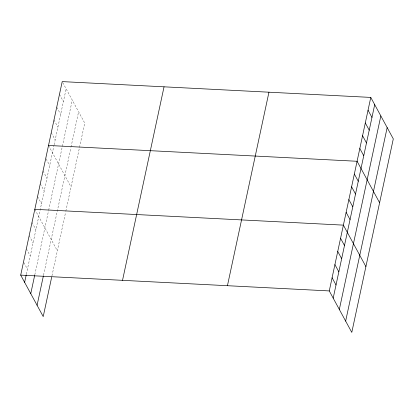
<?xml version="1.0" encoding="UTF-8"?>
<svg xmlns="http://www.w3.org/2000/svg" width="414" height="414" viewBox="0 0 414 414"><rect width="100%" height="100%" fill="white"/><g stroke="black" fill="none" stroke-linecap="round" stroke-linejoin="round"><path stroke-width="0.31" stroke-dasharray="2.07 1.55" d="M26.367 274.192L54.001 145.386M54.13 144.781L66.136 88.829M34.792 274.839L48.526 210.819M48.655 210.208L62.224 146.96M62.354 146.349L72.269 100.131M43.532 275.206L70.897 147.658M71.027 147.048L78.593 111.775M51.957 275.859L65.552 212.475M65.81 211.259L79.25 148.621M79.509 147.405L84.73 123.077L62.214 81.605M59.471 94.376L63.394 101.601M56.734 107.148L60.656 114.373M53.996 119.92L57.913 127.145M51.253 132.692L55.176 139.916M48.516 145.464L71.032 186.937M46.073 158.79L49.696 165.455M43.035 171.008L46.958 178.227M40.293 183.78L44.215 190.999M37.555 196.552L41.478 203.771M34.812 209.324L57.334 250.791M31.992 222.478L35.914 229.703M29.166 235.638L33.089 242.863M26.346 248.798L30.269 256.018M23.826 262.512L27.443 269.178"/><path stroke-width="0.62" d="M51.688 277.111L43.216 316.586L20.7 275.113L62.214 81.605L370.784 97.414L393.3 138.887L351.786 332.395L329.27 290.923L370.784 97.414M24.623 282.338L26.232 274.818M30.76 293.64L34.657 275.465M37.079 305.284L43.398 275.833M122.528 280.33L164.042 86.821M227.441 285.707L268.955 92.198M333.192 298.147L374.706 104.638M339.33 309.449L380.839 115.941M345.649 321.093L387.162 127.584M48.516 145.464L357.085 161.274L379.602 202.741M34.812 209.324L343.382 225.133L365.904 266.6M20.7 275.113L329.27 290.923M368.041 110.186L371.963 117.41M365.303 122.958L369.226 130.182M362.566 135.73L366.483 142.949M359.823 148.502L363.746 155.721M354.343 174.046L358.265 181.265M351.605 186.817L355.528 194.037M348.862 199.589L352.785 206.809M346.125 212.361L350.047 219.58M340.562 238.288L344.484 245.512M337.741 251.448L341.659 258.672M334.916 264.608L338.838 271.827M332.095 277.763L336.013 284.987"/></g></svg>
